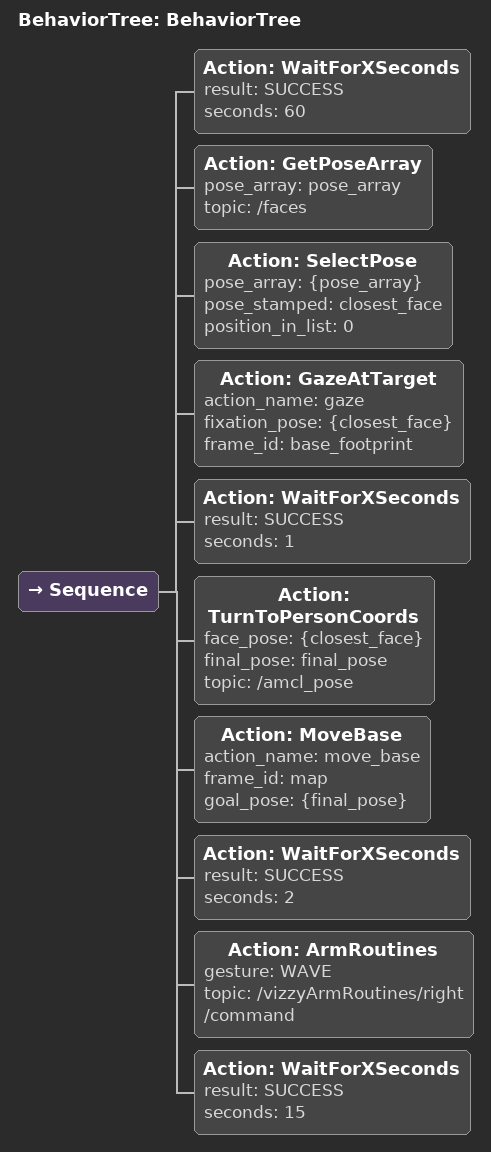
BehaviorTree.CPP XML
<?xml version="1.0"?>
<root main_tree_to_execute="BehaviorTree">
    <BehaviorTree ID="BehaviorTree">
        <Sequence>
            <Action ID="WaitForXSeconds" result="SUCCESS" seconds="60"/>
            <Action ID="GetPoseArray" pose_array="pose_array" topic="/faces"/>
            <Action ID="SelectPose" pose_array="{pose_array}" pose_stamped="closest_face" position_in_list="0"/>
            <Action ID="GazeAtTarget" action_name="gaze" fixation_pose="{closest_face}" frame_id="base_footprint"/>
            <Action ID="WaitForXSeconds" result="SUCCESS" seconds="1"/>
            <Action ID="TurnToPersonCoords" face_pose="{closest_face}" final_pose="final_pose" topic="/amcl_pose"/>
            <Action ID="MoveBase" action_name="move_base" frame_id="map" goal_pose="{final_pose}"/>
            <Action ID="WaitForXSeconds" result="SUCCESS" seconds="2"/>
            <Action ID="ArmRoutines" gesture="WAVE" topic="/vizzyArmRoutines/right/command"/>
            <Action ID="WaitForXSeconds" result="SUCCESS" seconds="15"/>
        </Sequence>
    </BehaviorTree>
</root>
